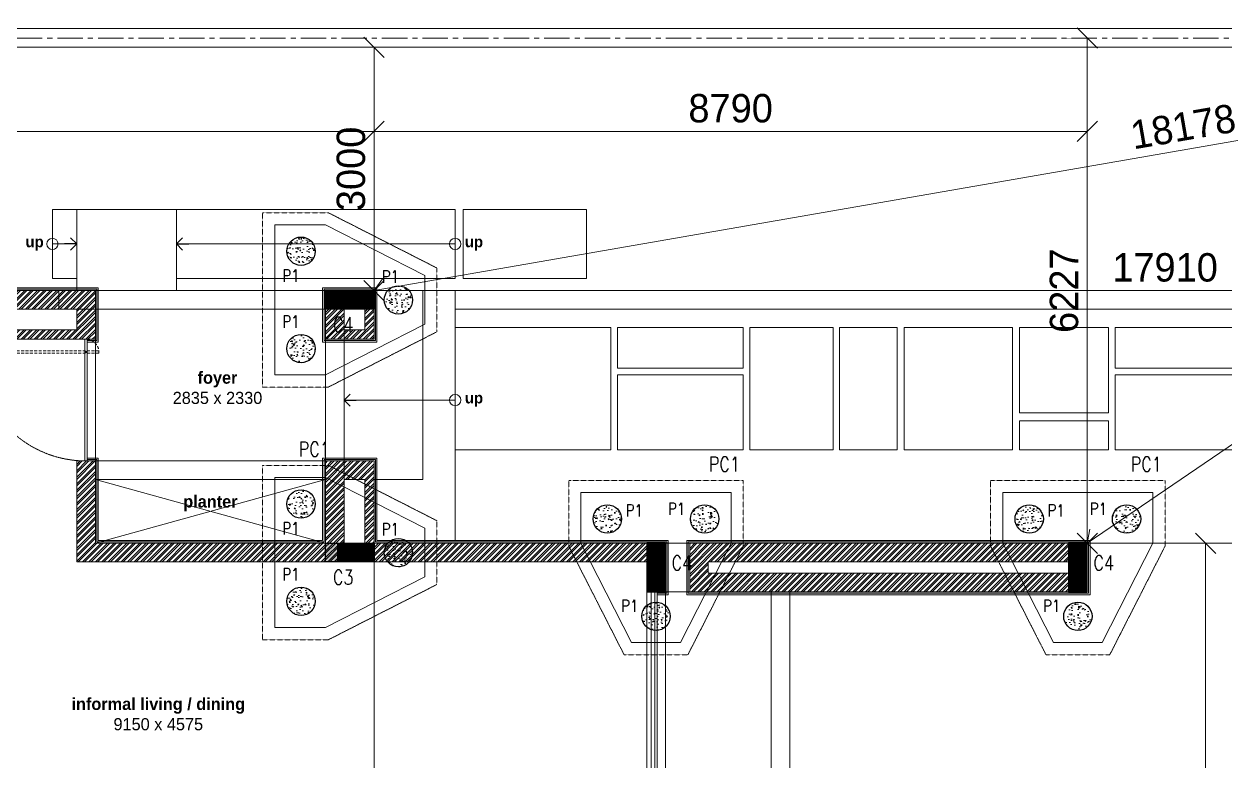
# Model space of a CAD drawing. Header units: metres. Extents: x 5205117 to 5948571, y 646915 to 1143748.
# Drawn here: x 5700624 to 5715427, y 815826 to 824911 of the extents above; entities that cross this region are included whole.
import ezdxf

# ---------------------------------------------------------------- set-up
doc = ezdxf.new("R2010")
doc.units = ezdxf.units.M
doc.header["$MEASUREMENT"] = 0
doc.header["$PDMODE"] = 35
doc.header["$PDSIZE"] = 10
for name, pattern in [('CENTER', [2, 1.25, -0.25, 0.25, -0.25]), ('DASHED', [0.75, 0.5, -0.25]), ('DOT2', [0.125, 0, -0.125]), ('HIDDEN', [0.375, 0.25, -0.125])]:
    doc.linetypes.add(name, pattern=pattern)
doc.layers.get('0').update_dxf_attribs({"color": 1, "linetype": 'DASHED', "lineweight": 30})
for name, color, linetype, lineweight in [('A-Center line', 1, 'CENTER', 9), ('PLOT', 7, 'Continuous', 5), ('road ht', 8, 'Continuous', 5), ('S-COLUMN & WALL', 5, 'Continuous', 30), ('S-COLUMN_H', 250, 'Continuous', 0), ('S-FOUND-EXCAVATION', 253, 'HIDDEN', 0), ('S-FOUND-FOOTING', 7, 'Continuous', 15), ('S-PILE', 96, 'Continuous', 30), ('S-TEXT COL.', 1, 'Continuous', 0), ('S-TEXT PILE', 7, 'Continuous', 0)]:
    doc.layers.add(name, color=color, linetype=linetype, lineweight=lineweight)
doc.layers.add('A-GF', color=8, linetype='Continuous', lineweight=0, transparency=0.5)
doc.styles.add('CENTURY GOTHIC', font='GOTHIC.TTF')
doc.styles.add('SETU 1', font='romans.shx', dxfattribs={"width": 0.8})
doc.styles.get("Standard").update_dxf_attribs({"font": 'GOTHIC.TTF'})
doc.dimstyles.get("Standard").update_dxf_attribs({"dimtxt": 2, "dimasz": 1, "dimexe": 0, "dimexo": 0, "dimgap": 0.1, "dimtad": 1, "dimdsep": 46, "dimtxsty": 'Standard', "dimblk": 'OBLIQUE', "dimcen": 0.1, "dimclrd": 256, "dimclre": 256, "dimclrt": 256, "dimadec": 0, "dimazin": 0, "dimtfac": 1, "dimtofl": 0, "dimtmove": 1, "dimatfit": 2, "dimldrblk": 'OPEN90', "dimfxl": 1, "dimtolj": 1, "dimtzin": 0, "dimlwd": -1, "dimlwe": -1, "dimarcsym": 0})

# ---------------------------------------------------------------- blocks, each defined once
blk = doc.blocks.new('P2')
at = {"layer": 'S-PILE', "lineweight": 0}
h = blk.add_hatch(dxfattribs=at)
h.set_pattern_fill('AR-CONC', color=256, scale=20)
h.set_pattern_definition([(49.99999999999999, (0, 0), (143.4520365201507, -12.55042699651902), [15, -165]), (355, (0, 0), (-27.7502667226, 150.4384267400024), [12, -132]), (100.45144446, (11.9543362, -1.0458688), (115.7017693454224, 137.8879981937259), [12.7480384, -140.2284224]), (46.18420000000001, (0, 40), (213.4482661343145, -33.10385615861531), [22.5, -247.5]), (96.63563549, (17.787349, 37.2413386), (186.9323891348457, 194.8237201549101), [19.1220684, -210.342752]), (351.1841639899999, (0, 40), (186.9323890109546, 194.823720053998), [18, -198.0000002]), (21, (20, 30), (119.3814104236923, -80.52377813306776), [15, -165]), (326.0000000000001, (20, 30), (48.66306638431634, 145.0300090093706), [12, -132]), (71.45144474, (29.9484508, 23.2896852), (168.0444753459942, 64.50623056127077), [12.748038, -140.2284224]), (37.50000000000001, (0, 0), (2.431971063458134, 66.5787707662623), [0, -130.4, 0, -134, 0, -132.5]), (7.499999999999999, (0, 0), (52.61390748842972, 78.88234237647205), [0, -76.39999999999999, 0, -127.4, 0, -50.5]), (327.5, (-44.6, 0), (106.7644872344818, -4.510974346875951), [0, -50, 0, -156, 0, -207]), (317.5, (-64.6, 0), (116.6372338684772, 20.02099646646354), [0, -65, 0, -103.6, 0, -147])])
edge = h.paths.add_edge_path()
edge.add_arc((0, 0), 175, 0, 360)
at = {"layer": 'S-PILE'}
blk.add_circle((0, 0), 175, dxfattribs=at)
blk = doc.blocks.new('_Oblique')
at = {"color": 0, "linetype": 'ByBlock', "lineweight": -2}
blk.add_line((-0.5, -0.5), (0.5, 0.5), dxfattribs=at)
blk = doc.blocks.new('*D273')
at = {"layer": 'Defpoints', "color": 0, "ltscale": 5, "transparency": 16777216}
for p in [(5722848.693550553, 824737.5943430499), (5722848.693550553, 824737.5943430495), (5713728.693550553, 818510.2669085818)]:
    blk.add_point(p, dxfattribs=at)
at = {"layer": 'road ht', "color": 1, "ltscale": 5, "transparency": 16777216}
blk.add_line((5713728.693550554, 818510.2669085814), (5722848.693550553, 824737.5943430495), dxfattribs=at)
at = {"layer": 'road ht', "linetype": 'DOT2', "ltscale": 5, "transparency": 16777216}
for p, q in [((5722848.693550553, 824737.5943430499), (5722848.693550553, 824737.5943430495)), ((5713728.693550553, 818510.2669085818), (5713728.693550554, 818510.2669085814))]:
    blk.add_line(p, q, dxfattribs=at)
at = {"layer": 'road ht', "color": 1, "ltscale": 5, "transparency": 16777216, "xscale": 250, "yscale": 250, "zscale": 250}
for p, rotation in [((5722848.693550553, 824737.5943430495), 34.32608158997503), ((5713728.693550554, 818510.2669085814), 214.326081589975)]:
    blk.add_blockref('_Oblique', p, dxfattribs=dict(at, rotation=rotation))
at = {"layer": 'road ht', "color": 1, "ltscale": 5, "transparency": 16777216, "insert": (5718128.656158647, 821858.3074157848), "char_height": 350, "attachment_point": 5, "rotation": 34.32608158997503}
blk.add_mtext('\\A1;11043', dxfattribs=at)
blk = doc.blocks.new('_Open90')
at = {"color": 0, "linetype": 'ByBlock', "lineweight": -2}
for p, q in [((0, 0), (-1, 0)), ((-0.5, 0.5), (0, 0)), ((0, 0), (-0.5, -0.5))]:
    blk.add_line(p, q, dxfattribs=at)
blk = doc.blocks.new('*D274')
at = {"layer": 'Defpoints', "color": 0, "ltscale": 5, "transparency": 16777216}
for p in [(5713417.160255821, 824737.5943430506), (5713728.693550557, 824737.5943430506), (5713566.394275173, 818510.2669085821)]:
    blk.add_point(p, dxfattribs=at)
at = {"layer": 'road ht', "linetype": 'DOT2', "ltscale": 5, "transparency": 16777216}
for p, q in [((5713417.160255821, 824737.5943430506), (5713728.693550557, 824737.5943430506)), ((5713566.394275173, 818510.2669085821), (5713728.693550557, 818510.2669085821))]:
    blk.add_line(p, q, dxfattribs=at)
at = {"layer": 'road ht', "color": 1, "ltscale": 5, "transparency": 16777216}
blk.add_line((5713728.693550557, 818510.2669085821), (5713728.693550557, 824737.5943430506), dxfattribs=at)
at = {"layer": 'road ht', "color": 1, "ltscale": 5, "transparency": 16777216, "xscale": 250, "yscale": 250, "zscale": 250}
for p, rotation in [((5713728.693550557, 824737.5943430506), 90), ((5713728.693550557, 818510.2669085821), 270)]:
    blk.add_blockref('_Oblique', p, dxfattribs=dict(at, rotation=rotation))
at = {"layer": 'road ht', "color": 1, "ltscale": 5, "transparency": 16777216, "insert": (5713444.890015546, 821623.9306258145), "char_height": 350, "attachment_point": 5, "rotation": 90}
blk.add_mtext('\\A1;6227', dxfattribs=at)
blk = doc.blocks.new('*D275')
at = {"layer": 'Defpoints', "color": 0, "ltscale": 5, "transparency": 16777216}
for p in [(5722848.693550554, 818510.2669085821), (5713728.693550553, 818409.6789906651), (5722848.693550554, 818207.0922096735)]:
    blk.add_point(p, dxfattribs=at)
at = {"layer": 'road ht', "linetype": 'DOT2', "ltscale": 5, "transparency": 16777216}
for p, q in [((5713728.693550553, 818409.6789906651), (5713728.693550553, 818510.2669085821)), ((5722848.693550554, 818207.0922096735), (5722848.693550554, 818510.2669085821))]:
    blk.add_line(p, q, dxfattribs=at)
at = {"layer": 'road ht', "color": 1, "ltscale": 5, "transparency": 16777216}
blk.add_line((5713728.693550553, 818510.2669085821), (5722848.693550554, 818510.2669085821), dxfattribs=at)
at = {"layer": 'road ht', "color": 1, "ltscale": 5, "transparency": 16777216, "xscale": 250, "yscale": 250, "zscale": 250, "rotation": 180}
blk.add_blockref('_Oblique', (5713728.693550553, 818510.2669085821), dxfattribs=at)
at = {"layer": 'road ht', "color": 1, "ltscale": 5, "transparency": 16777216, "xscale": 250, "yscale": 250, "zscale": 250}
blk.add_blockref('_Oblique', (5722848.693550554, 818510.2669085821), dxfattribs=at)
at = {"layer": 'road ht', "color": 1, "ltscale": 5, "transparency": 16777216, "insert": (5718288.693550553, 818794.0704435923), "char_height": 350, "attachment_point": 5}
blk.add_mtext('\\A1;9120', dxfattribs=at)
blk = doc.blocks.new('*D276')
at = {"layer": 'Defpoints', "color": 0, "ltscale": 5, "transparency": 16777216}
for p in [(5682003.693550555, 824053.8984785547), (5704938.693550554, 823840.082839668), (5704938.693550554, 823587.2825773237)]:
    blk.add_point(p, dxfattribs=at)
at = {"layer": 'road ht', "linetype": 'DOT2', "ltscale": 5, "transparency": 16777216}
for p, q in [((5682003.693550555, 824053.8984785547), (5682003.693550555, 823587.2825773237)), ((5704938.693550554, 823840.082839668), (5704938.693550554, 823587.2825773237))]:
    blk.add_line(p, q, dxfattribs=at)
at = {"layer": 'road ht', "color": 1, "ltscale": 5, "transparency": 16777216}
blk.add_line((5682003.693550555, 823587.2825773237), (5704938.693550554, 823587.2825773237), dxfattribs=at)
at = {"layer": 'road ht', "color": 1, "ltscale": 5, "transparency": 16777216, "xscale": 250, "yscale": 250, "zscale": 250, "rotation": 180}
blk.add_blockref('_Oblique', (5682003.693550555, 823587.2825773237), dxfattribs=at)
at = {"layer": 'road ht', "color": 1, "ltscale": 5, "transparency": 16777216, "xscale": 250, "yscale": 250, "zscale": 250}
blk.add_blockref('_Oblique', (5704938.693550554, 823587.2825773237), dxfattribs=at)
at = {"layer": 'road ht', "color": 1, "ltscale": 5, "transparency": 16777216, "insert": (5693471.193550555, 823871.0861123339), "char_height": 350, "attachment_point": 5}
blk.add_mtext('\\A1;22935', dxfattribs=at)
blk = doc.blocks.new('*D277')
at = {"layer": 'Defpoints', "color": 0, "ltscale": 5, "transparency": 16777216}
for p in [(5722848.693550554, 824737.5943430502), (5722848.693550554, 824737.5943430498), (5704938.693550552, 821625.2669085816)]:
    blk.add_point(p, dxfattribs=at)
at = {"layer": 'road ht', "color": 1, "ltscale": 5, "transparency": 16777216}
blk.add_line((5704938.693550552, 821625.2669085813), (5722848.693550554, 824737.5943430498), dxfattribs=at)
at = {"layer": 'road ht', "linetype": 'DOT2', "ltscale": 5, "transparency": 16777216}
for p, q in [((5722848.693550554, 824737.5943430502), (5722848.693550554, 824737.5943430498)), ((5704938.693550552, 821625.2669085816), (5704938.693550552, 821625.2669085813))]:
    blk.add_line(p, q, dxfattribs=at)
at = {"layer": 'road ht', "color": 1, "ltscale": 5, "transparency": 16777216, "xscale": 250, "yscale": 250, "zscale": 250}
for p, rotation in [((5722848.693550554, 824737.5943430498), 9.858183018698266), ((5704938.693550552, 821625.2669085813), 189.8581830186983)]:
    blk.add_blockref('_Oblique', p, dxfattribs=dict(at, rotation=rotation))
at = {"layer": 'road ht', "color": 1, "ltscale": 5, "transparency": 16777216, "insert": (5714910.354894342, 823646.1587513502), "char_height": 350, "attachment_point": 5, "rotation": 9.858183018698266}
blk.add_mtext('\\A1;18178', dxfattribs=at)
blk = doc.blocks.new('*D278')
at = {"layer": 'Defpoints', "color": 0, "ltscale": 5, "transparency": 16777216}
for p in [(5722848.693550553, 821625.2669085817), (5704938.693550552, 821523.5394954191), (5722848.693550553, 821169.1925078845)]:
    blk.add_point(p, dxfattribs=at)
at = {"layer": 'road ht', "linetype": 'DOT2', "ltscale": 5, "transparency": 16777216}
for p, q in [((5704938.693550552, 821523.5394954191), (5704938.693550552, 821625.2669085817)), ((5722848.693550553, 821169.1925078845), (5722848.693550553, 821625.2669085817))]:
    blk.add_line(p, q, dxfattribs=at)
at = {"layer": 'road ht', "color": 1, "ltscale": 5, "transparency": 16777216}
blk.add_line((5704938.693550552, 821625.2669085817), (5722848.693550553, 821625.2669085817), dxfattribs=at)
at = {"layer": 'road ht', "color": 1, "ltscale": 5, "transparency": 16777216, "xscale": 250, "yscale": 250, "zscale": 250, "rotation": 180}
blk.add_blockref('_Oblique', (5704938.693550552, 821625.2669085817), dxfattribs=at)
at = {"layer": 'road ht', "color": 1, "ltscale": 5, "transparency": 16777216, "xscale": 250, "yscale": 250, "zscale": 250}
blk.add_blockref('_Oblique', (5722848.693550553, 821625.2669085817), dxfattribs=at)
at = {"layer": 'road ht', "color": 1, "ltscale": 5, "transparency": 16777216, "insert": (5714688.556124439, 821909.0704435919), "char_height": 350, "attachment_point": 5}
blk.add_mtext('\\A1;17910', dxfattribs=at)
blk = doc.blocks.new('*D279')
at = {"layer": 'Defpoints', "color": 0, "ltscale": 5, "transparency": 16777216}
for p in [(5704759.546683365, 824625.2669085826), (5704938.693550556, 824625.2669085826), (5704759.546683365, 821625.2669085821)]:
    blk.add_point(p, dxfattribs=at)
at = {"layer": 'road ht', "linetype": 'DOT2', "ltscale": 5, "transparency": 16777216}
for p, q in [((5704759.546683365, 824625.2669085826), (5704938.693550556, 824625.2669085826)), ((5704759.546683365, 821625.2669085821), (5704938.693550556, 821625.2669085821))]:
    blk.add_line(p, q, dxfattribs=at)
at = {"layer": 'road ht', "color": 1, "ltscale": 5, "transparency": 16777216}
blk.add_line((5704938.693550556, 821625.2669085821), (5704938.693550556, 824625.2669085826), dxfattribs=at)
at = {"layer": 'road ht', "color": 1, "ltscale": 5, "transparency": 16777216, "xscale": 250, "yscale": 250, "zscale": 250}
for p, rotation in [((5704938.693550556, 824625.2669085826), 90), ((5704938.693550556, 821625.2669085821), 270)]:
    blk.add_blockref('_Oblique', p, dxfattribs=dict(at, rotation=rotation))
at = {"layer": 'road ht', "color": 1, "ltscale": 5, "transparency": 16777216, "insert": (5704654.890015545, 823125.2669085806), "char_height": 350, "attachment_point": 5, "rotation": 90}
blk.add_mtext('\\A1;3000', dxfattribs=at)
blk = doc.blocks.new('*D280')
at = {"layer": 'Defpoints', "color": 0, "ltscale": 5, "transparency": 16777216}
for p in [(5704938.693550554, 824033.0116692268), (5713728.693550555, 824033.0116692268), (5713728.693550555, 823587.2825773237)]:
    blk.add_point(p, dxfattribs=at)
at = {"layer": 'road ht', "linetype": 'DOT2', "ltscale": 5, "transparency": 16777216}
for p, q in [((5704938.693550554, 824033.0116692268), (5704938.693550554, 823587.2825773237)), ((5713728.693550555, 824033.0116692268), (5713728.693550555, 823587.2825773237))]:
    blk.add_line(p, q, dxfattribs=at)
at = {"layer": 'road ht', "color": 1, "ltscale": 5, "transparency": 16777216}
blk.add_line((5704938.693550554, 823587.2825773237), (5713728.693550555, 823587.2825773237), dxfattribs=at)
at = {"layer": 'road ht', "color": 1, "ltscale": 5, "transparency": 16777216, "xscale": 250, "yscale": 250, "zscale": 250, "rotation": 180}
blk.add_blockref('_Oblique', (5704938.693550554, 823587.2825773237), dxfattribs=at)
at = {"layer": 'road ht', "color": 1, "ltscale": 5, "transparency": 16777216, "xscale": 250, "yscale": 250, "zscale": 250}
blk.add_blockref('_Oblique', (5713728.693550555, 823587.2825773237), dxfattribs=at)
at = {"layer": 'road ht', "color": 1, "ltscale": 5, "transparency": 16777216, "insert": (5709333.693550555, 823871.0861123339), "char_height": 350, "attachment_point": 5}
blk.add_mtext('\\A1;8790', dxfattribs=at)
blk = doc.blocks.new('main door')
at = {"layer": 'A-GF', "linetype": 'DASHED', "ltscale": 100}
blk.add_lwpolyline([(20, -1857.999999999767), (20, 218), (-20, 218), (-20, -1857.999999999767)], close=True, dxfattribs=at)
at = {"layer": 'A-GF', "ltscale": 100}
blk.add_lwpolyline([(-1857.999999999767, -20), (218, -20), (218, 20), (-1857.999999999767, 20)], close=True, dxfattribs=at)
blk.add_circle((0, 0), 9, dxfattribs=at)
at = {"layer": 'A-GF', "linetype": 'DASHED', "ltscale": 100}
blk.add_arc((0, 0), 218.5154456783318, 3.936166112277916, 86.06383388961461, dxfattribs=at)
at = {"layer": 'A-GF', "linetype": 'DASHED'}
blk.add_arc((0, 2.91038304567337e-11), 1858.107639508308, 180.6167230009314, 269.3832769974191, dxfattribs=at)
blk = doc.blocks.new('*D315')
at = {"layer": 'Defpoints', "color": 0, "ltscale": 5, "transparency": 16777216}
for p in [(5715020.101208573, 818510.2669085825), (5715188.080184685, 818510.2669085825), (5715020.101208573, 809220.2669085737)]:
    blk.add_point(p, dxfattribs=at)
at = {"layer": 'road ht', "linetype": 'DOT2', "ltscale": 5, "transparency": 16777216}
for p, q in [((5715020.101208573, 818510.2669085825), (5715188.080184685, 818510.2669085825)), ((5715020.101208573, 809220.2669085737), (5715188.080184685, 809220.2669085737))]:
    blk.add_line(p, q, dxfattribs=at)
at = {"layer": 'road ht', "color": 1, "ltscale": 5, "transparency": 16777216}
blk.add_line((5715188.080184685, 809220.2669085737), (5715188.080184685, 818510.2669085825), dxfattribs=at)
at = {"layer": 'road ht', "color": 1, "ltscale": 5, "transparency": 16777216, "xscale": 250, "yscale": 250, "zscale": 250}
for p, rotation in [((5715188.080184685, 818510.2669085825), 90), ((5715188.080184685, 809220.2669085737), 270)]:
    blk.add_blockref('_Oblique', p, dxfattribs=dict(at, rotation=rotation))
at = {"layer": 'road ht', "color": 1, "ltscale": 5, "transparency": 16777216, "insert": (5714904.276649674, 813865.2669085762), "char_height": 350, "attachment_point": 5, "rotation": 90}
blk.add_mtext('\\A1;9290', dxfattribs=at)

msp = doc.modelspace()

# ---------------------------------------------------------------- hatches: boundary and pattern name
at = {"layer": 'A-GF', "ltscale": 5}
h = msp.add_hatch(dxfattribs=at)
h.set_pattern_fill('ANSI32', color=256, scale=150)
h.set_pattern_definition([(45, (2381980.782395632, 499763.4605104462), (-39.77475644174329, 39.7747564417433), []), (45, (2382007.298899882, 499763.4605104462), (-39.77475644174329, 39.7747564417433), [])])
h.paths.add_polyline_path([(5713728.693550553, 818510.2669085816), (5708828.693550552, 818510.2669085817), (5708828.693550552, 817910.2669085817), (5713728.693550553, 817910.2669085816)])
h.paths.add_polyline_path([(5709058.693550552, 818280.2669085817), (5709058.693550552, 818140.2669085817), (5713498.693550553, 818140.2669085816), (5713498.693550553, 818280.2669085816)], flags=16)
h.paths.add_polyline_path([(5710768.693550553, 813220.2669085817), (5710283.693550553, 813220.2669085817), (5710283.693550553, 813475.2669085817), (5710768.693550553, 813475.2669085817)], flags=16)
h.paths.add_polyline_path([(5708298.693550552, 818280.2669085817), (5701273.693550552, 818280.2669085817), (5701273.693550553, 819525.2669085816), (5701503.693550553, 819525.2669085816), (5701503.693550552, 818510.2669085817), (5704338.693550552, 818510.2669085816), (5704338.693550553, 819525.2669085816), (5704938.693550553, 819525.2669085816), (5704938.693550552, 818510.2669085817), (5708528.693550552, 818510.2669085817), (5708528.693550552, 817910.2669085817), (5708298.693550552, 817910.2669085817)])
h.paths.add_polyline_path([(5698318.693550552, 818510.2669085817), (5698318.693550552, 816435.2669085817), (5699148.693550552, 816435.2669085817), (5699148.693550552, 818510.2669085817)])
h.paths.add_polyline_path([(5698918.693550552, 816550.2669085817), (5698918.693550552, 818280.2669085817), (5698433.693550552, 818280.2669085817), (5698433.693550552, 816550.2669085817)], flags=16)
h.paths.add_polyline_path([(5710768.693550553, 809705.2669085815), (5710283.693550553, 809705.2669085815), (5710283.693550553, 809450.2669085815), (5710768.693550553, 809450.2669085815)], flags=16)
h.paths.add_polyline_path([(5710053.693550553, 813105.2669085817), (5710883.693550553, 813105.2669085817), (5710883.693550553, 813705.2669085817), (5707848.693550553, 813705.2669085817), (5707848.693550553, 813475.2669085817), (5710053.693550553, 813475.2669085817)])
h.paths.add_polyline_path([(5701273.693550552, 821395.2669085816), (5698548.693550552, 821395.2669085816), (5698548.693550552, 821140.2669085816), (5701273.693550552, 821140.2669085816)], flags=16)
h.paths.add_polyline_path([(5704823.693550552, 818510.2669085817), (5704823.693550553, 819295.2669085816), (5704568.693550553, 819295.2669085816), (5704568.693550552, 818510.2669085817)], flags=16)
h.paths.add_polyline_path([(5704938.693550552, 821625.2669085816), (5704938.693550552, 821025.2669085816), (5704338.693550552, 821025.2669085816), (5704338.693550552, 821625.2669085816)])
h.paths.add_polyline_path([(5690388.693550552, 821140.2669085816), (5690388.693550552, 821395.2669085816), (5689903.693550552, 821395.2669085816), (5689903.693550552, 821140.2669085816)], flags=16)
h.paths.add_polyline_path([(5690618.693550552, 818510.2669085817), (5690618.693550552, 816435.2669085817), (5689788.693550552, 816435.2669085817), (5689788.693550552, 818510.2669085817)])
h.paths.add_polyline_path([(5690018.693550552, 816550.2669085817), (5690018.693550552, 818280.2669085817), (5690503.693550552, 818280.2669085817), (5690503.693550552, 816550.2669085817)], flags=16)
h.paths.add_polyline_path([(5682233.693550552, 817035.2669085817), (5681403.693550552, 817035.2669085817), (5681403.693550552, 816435.2669085817), (5688563.693550552, 816435.2669085817), (5688563.693550552, 816665.2669085817), (5682233.693550552, 816665.2669085817)])
h.paths.add_polyline_path([(5688563.693550552, 813705.2669085817), (5682928.693550552, 813705.2669085817), (5682928.693550552, 813105.2669085817), (5683758.693550552, 813105.2669085817), (5683758.693550552, 813475.2669085817), (5688563.693550552, 813475.2669085817)])
h.paths.add_polyline_path([(5683043.693550552, 813220.2669085817), (5683043.693550552, 813475.2669085817), (5683528.693550552, 813475.2669085817), (5683528.693550552, 813220.2669085817)], flags=16)
h.paths.add_polyline_path([(5683528.693550552, 809450.2669085817), (5683528.693550552, 809705.2669085817), (5683043.693550552, 809705.2669085817), (5683043.693550552, 809450.2669085817)], flags=16)
h.paths.add_polyline_path([(5710883.693550553, 809220.2669085732), (5704708.693550552, 809220.2669085803), (5704708.693550553, 809935.2669085818), (5704938.693550553, 809935.2669085818), (5704938.693550552, 809450.2669085815), (5706583.693550553, 809450.2669085811), (5706583.693550553, 809935.2669085815), (5706698.693550553, 809935.2669085815), (5706698.693550553, 809450.2669085811), (5710053.693550553, 809450.2669085815), (5710053.693550553, 809820.2669085815), (5710883.693550553, 809820.2669085815)])
h.paths.add_polyline_path([(5703658.693550552, 809935.2669085815), (5703658.693550552, 809220.2669085815), (5702503.693550552, 809220.2669085815), (5702503.693550552, 809935.2669085815), (5702618.693550551, 809935.2669085815), (5702618.693550552, 809450.2669085801), (5703543.693550551, 809450.2669085814), (5703543.693550552, 809935.2669085815)], flags=17)
h.paths.add_polyline_path([(5701503.693550552, 821625.2669085816), (5698318.693550552, 821625.2669085814), (5698318.693550552, 821255.2669085816), (5690618.693550552, 821255.2669085816), (5690618.693550552, 821625.2669085816), (5681403.693550552, 821625.2669085816), (5681403.693550552, 821025.2669085816), (5682233.693550552, 821025.2669085816), (5682233.693550552, 821395.2669085816), (5689788.693550552, 821395.2669085816), (5689788.693550552, 821025.2669085816), (5701503.693550552, 821025.2669085816)])
h.paths.add_polyline_path([(5682003.693550552, 821395.2669085816), (5682003.693550552, 821140.2669085816), (5681518.693550552, 821140.2669085816), (5681518.693550552, 821395.2669085816)], flags=16)
h.paths.add_polyline_path([(5682003.693550552, 816665.2669085817), (5682003.693550552, 816920.2669085817), (5681518.693550552, 816920.2669085817), (5681518.693550552, 816665.2669085817)], flags=16)
h.paths.add_polyline_path([(5704568.693550552, 821395.2669085816), (5704568.693550552, 821140.2669085816), (5704823.693550552, 821140.2669085816), (5704823.693550552, 821395.2669085816)], flags=16)
h.paths.add_polyline_path([(5706583.693550553, 812200.2669085774), (5706583.693550553, 813475.2669085826), (5706098.693550553, 813475.2669085826), (5706098.693550553, 813705.2669085817), (5706698.693550553, 813705.2669085817), (5706698.693550553, 810835.2669085815), (5706583.693550553, 810835.2669085815), (5706583.693550553, 812085.2669085774), (5702618.693550553, 812085.2669085775), (5702618.693550553, 812200.2669085771)])
h.paths.add_polyline_path([(5698433.693550552, 813475.2669085821), (5700098.693550552, 813475.2669085817), (5700098.693550553, 811775.2669085818), (5698318.693550554, 811775.2669085818), (5698318.693550552, 809220.2669085815), (5699148.693550551, 809220.2669085815), (5699148.693550552, 809935.2669085815), (5698433.693550552, 809935.2669085815), (5698433.693550553, 811660.2669085818), (5700098.693550553, 811660.2669085818), (5700098.693550552, 810785.2669085815), (5700213.693550552, 810785.2669085815), (5700213.693550552, 813475.2669085817), (5702503.693550552, 813475.2669085817), (5702503.693550552, 810835.2669085815), (5702618.693550552, 810835.2669085815), (5702618.693550552, 813475.2669085816), (5704823.693550553, 813475.2669085815), (5704823.693550551, 813050.2669085755), (5704938.693550551, 813050.2669085755), (5704938.693550553, 813475.2669085815), (5704938.693550553, 813475.2669085822), (5704938.693550553, 813705.2669085822), (5698318.693550552, 813705.2669085817), (5698318.693550554, 812675.2669085817), (5698433.693550553, 812675.2669085817)])
h.paths.add_polyline_path([(5698548.693550552, 809450.2669085815), (5699033.693550552, 809450.2669085815), (5699033.693550552, 809820.2669085815), (5698548.693550552, 809820.2669085814)], flags=16)
h.paths.add_polyline_path([(5699748.693550552, 809820.2669085815), (5700213.693550552, 809820.2669085815), (5700213.693550552, 809935.2669085815), (5699748.693550552, 809935.2669085815)], flags=17)
h.paths.add_polyline_path([(5688873.693550552, 812250.2669085814), (5688333.693550555, 812250.2669085814), (5688333.693550552, 809450.2669085817), (5683758.693550552, 809450.2669085817), (5683758.693550552, 809820.2669085817), (5682928.693550552, 809820.2669085817), (5682928.693550552, 809220.2669085817), (5689048.693550552, 809220.2669085817), (5689048.693550552, 809450.2669085817), (5688448.693550552, 809450.2669085817), (5688448.693550555, 812135.2669085816), (5688873.693550552, 812135.2669085816)])
h.paths.add_polyline_path([(5689723.693550552, 812250.2669085816), (5689723.693550552, 812135.2669085816), (5690503.693550552, 812135.2669085816), (5690503.693550552, 809450.2669085817), (5689648.693550552, 809450.2669085817), (5689648.693550552, 809220.2669098482), (5690618.693550552, 809220.2669085817), (5690618.693550552, 813705.2669085817), (5689788.693550552, 813705.2669085817), (5689788.693550552, 813475.2669085817), (5690388.693550552, 813475.2669085817), (5690388.693550552, 812250.2669085816)])
h = msp.add_hatch(dxfattribs=at)
h.set_pattern_fill('ANSI31', color=256, scale=75, angle=-5.088887490341627e-14)
h.set_pattern_definition([(44.99999999999992, (2001550.08416189, 444907.4846532974), (-6.629126073623877, 6.629126073623889), [])])
h.paths.add_polyline_path([(5704938.693550552, 821395.2669085821), (5704338.693550551, 821395.2669085853), (5704338.693550551, 821625.2669085853), (5704938.693550552, 821625.2669085821)])
h = msp.add_hatch(dxfattribs=at)
h.set_pattern_fill('ANSI31', color=256, scale=75, angle=-5.088887490341627e-14)
h.set_pattern_definition([(44.99999999999992, (2001330.08416189, 444907.4846533007), (-6.629126073623877, 6.629126073623889), [])])
h.paths.add_polyline_path([(5704488.693550552, 818280.2669085816), (5704488.693550552, 818510.2669085816), (5704938.693550552, 818510.2669085817), (5704938.693550552, 818280.2669085817)])
h = msp.add_hatch(dxfattribs=at)
h.set_pattern_fill('ANSI31', color=256, scale=75, angle=-5.088887490341627e-14)
h.set_pattern_definition([(44.99999999999992, (2001180.084161891, 444907.4846533007), (-6.629126073623877, 6.629126073623889), [])])
h.paths.add_polyline_path([(5708528.693550553, 818510.2669085821), (5708528.693550553, 817910.2669085821), (5708298.693550553, 817910.2669085821), (5708298.693550553, 818510.2669085821)])
h = msp.add_hatch(dxfattribs=at)
h.set_pattern_fill('ANSI31', color=256, scale=75, angle=-5.088887490341627e-14)
h.set_pattern_definition([(44.99999999999992, (2000280.084161891, 444907.4846533011), (-6.629126073623877, 6.629126073623889), [])])
h.paths.add_polyline_path([(5713498.693550553, 818510.2669085816), (5713498.693550553, 817910.2669085816), (5713728.693550553, 817910.2669085816), (5713728.693550553, 818510.2669085816)])
at = {"layer": 'S-COLUMN_H'}
h = msp.add_hatch(color=256, dxfattribs=at)
h.dxf.hatch_style = 1
h.paths.add_polyline_path([(5704338.693550552, 821395.2669085829), (5704338.693550552, 821625.2669085829), (5704938.693550552, 821625.2669085829), (5704938.693550552, 821395.2669085829)])
h = msp.add_hatch(color=256, dxfattribs=at)
h.dxf.hatch_style = 1
h.paths.add_polyline_path([(5704338.693565811, 818280.2669085829), (5704338.693565811, 818510.2669085829), (5704938.693565811, 818510.2669085829), (5704938.693565811, 818280.2669085829)])
h = msp.add_hatch(color=256, dxfattribs=at)
h.dxf.hatch_style = 1
h.paths.add_polyline_path([(5708298.693550553, 817910.2669085824), (5708528.693550553, 817910.2669085824), (5708528.693550553, 818510.2669085824), (5708298.693550553, 818510.2669085824)])
h = msp.add_hatch(color=256, dxfattribs=at)
h.dxf.hatch_style = 1
h.paths.add_polyline_path([(5713498.693550553, 817910.2669085818), (5713728.693550553, 817910.2669085818), (5713728.693550553, 818510.2669085818), (5713498.693550553, 818510.2669085818)])

# ---------------------------------------------------------------- linework, layer by layer
at = {"layer": 'A-Center line', "ltscale": 250}
msp.add_line((5722848.693550553, 824737.5943430502), (5670188.086498704, 824737.5943430502), dxfattribs=at)
at = {"layer": 'A-GF', "ltscale": 5}
for p, q in [((5701503.693550552, 821625.2669085816), (5704338.693550553, 821625.2669085816)), ((5704338.693550553, 821625.2669085816), (5702503.693550552, 821625.2669085816)), ((5704938.693550552, 821625.2669085816), (5705938.693550552, 821625.2669085817)), ((5705938.693550552, 821625.2669085817), (5705938.693550554, 818545.2669085817)), ((5704568.693550553, 821025.2669085816), (5704568.693550553, 819525.2669085816)), ((5704338.693550553, 819295.2669085816), (5701503.693550553, 819295.2669085816)), ((5704338.693550553, 819295.2669085816), (5701503.693550553, 819295.2669085816)), ((5701503.693550553, 819295.2669085816), (5704338.693550553, 818510.2669085818)), ((5701503.693550552, 818510.2669085818), (5704338.693550553, 819295.2669085816)), ((5708828.693550553, 818510.2669085818), (5708528.693550553, 818510.2669085818)), ((5708828.693550553, 818510.2669085818), (5708528.693550553, 818510.2669085818)), ((5708298.693550553, 817910.2669085818), (5708298.693550553, 813705.2669085818)), ((5708353.693550553, 813705.2669085818), (5708353.693550553, 817910.2669085818)), ((5708398.693550553, 817910.2669085818), (5708398.693550553, 813705.2669085818)), ((5708428.693550553, 817910.2669085818), (5708428.693550553, 813705.2669085818)), ((5708528.693550553, 817910.2669085818), (5708528.693550553, 813705.2669085818)), ((5710063.693550553, 813705.2669085845), (5710063.693550553, 817910.2669085845))]:
    msp.add_line(p, q, dxfattribs=at)
at = {"layer": 'A-GF', "ltscale": 5, "flags": 128}
for points in [[(5701273.693550551, 822625.2669085816), (5700973.693550551, 822625.2669085816), (5700973.693550551, 821775.2669085816), (5701273.693550552, 821775.2669085816)], [(5701273.693550552, 821625.2669085816), (5701273.693550551, 822625.2669085816), (5702503.693550551, 822625.2669085816), (5702503.693550552, 821625.2669085842)], [(5704938.693550552, 821625.2669085816), (5705538.693550552, 821625.2669085816), (5705538.693550552, 819295.2669085816), (5704938.693550552, 819295.2669085816)]]:
    msp.add_lwpolyline(points, dxfattribs=at)
at = {"layer": 'A-GF', "ltscale": 5}
for points in [[(5702503.693550551, 822625.2669085816), (5705938.693550553, 822625.2669085816), (5705938.693550553, 821775.2669085816), (5702503.693550552, 821775.2669085816)], [(5698283.693550552, 821272.2669085816), (5698301.693550552, 821272.2669085821), (5698301.693550552, 821642.2669085814), (5701520.693550552, 821642.2669085816), (5701520.693550552, 821008.2669085816), (5701403.144921297, 821008.2669085816), (5701403.144921297, 820990.2669085816), (5701538.693550552, 820990.2669085816), (5701538.693550552, 821660.2669085816), (5698283.693550552, 821660.2669085814), (5698283.693550552, 821272.2669085821)]]:
    msp.add_lwpolyline(points, dxfattribs=at)
for points in [[(5706038.693550553, 821775.2669085816), (5707558.693550591, 821775.2669085816), (5707558.693550591, 822625.2669085816), (5706038.693550553, 822625.2669085816)], [(5701503.693550552, 821625.2669085816), (5698318.693550552, 821625.2669085814), (5698318.693550552, 821255.2669085816), (5690618.693550552, 821255.2669085816), (5690618.693550552, 821625.2669085816), (5681403.693550552, 821625.2669085816), (5681403.693550552, 821025.2669085816), (5682233.693550552, 821025.2669085816), (5682233.693550552, 821395.2669085816), (5689788.693550552, 821395.2669085816), (5689788.693550552, 821025.2669085816), (5701503.693550552, 821025.2669085816)], [(5704973.693550552, 821660.2669085816), (5704973.693550552, 820990.2669085816), (5704303.693550552, 820990.2669085816), (5704303.693550552, 821660.2669085816)], [(5704955.693550552, 821642.2669085816), (5704955.693550552, 821008.2669085816), (5704321.693550552, 821008.2669085816), (5704321.693550552, 821642.2669085816)], [(5704938.693550552, 821625.2669085816), (5704938.693550552, 821025.2669085816), (5704338.693550552, 821025.2669085816), (5704338.693550552, 821625.2669085816)], [(5704568.693550552, 818510.2669085818), (5704938.693550552, 818510.2669085818), (5704938.693550552, 819295.2669085816), (5705538.693550552, 819295.2669085817), (5705538.693550552, 821625.2669085817), (5704938.693550552, 821625.2669085817), (5704938.693550552, 821395.2669085821), (5704568.693550552, 821395.2669085822)], [(5701273.693550552, 821395.2669085816), (5698548.693550552, 821395.2669085816), (5698548.693550552, 821140.2669085816), (5701273.693550552, 821140.2669085816)], [(5704338.693550553, 819525.2669085817), (5701503.693550553, 819525.2669085818), (5701503.693550553, 821395.2669085821), (5704338.693550552, 821395.2669085821)], [(5704568.693550552, 821395.2669085816), (5704568.693550552, 821140.2669085816), (5704823.693550552, 821140.2669085816), (5704823.693550552, 821395.2669085816)], [(5708298.693550552, 818280.2669085817), (5701273.693550552, 818280.2669085817), (5701273.693550553, 819525.2669085816), (5701503.693550553, 819525.2669085816), (5701503.693550552, 818510.2669085817), (5704338.693550552, 818510.2669085816), (5704338.693550553, 819525.2669085816), (5704938.693550553, 819525.2669085816), (5704938.693550552, 818510.2669085817), (5708528.693550552, 818510.2669085817), (5708528.693550552, 817910.2669085817), (5708298.693550552, 817910.2669085817), (5708298.693550552, 818280.2669085817)], [(5708428.693550553, 817893.2669085817), (5708545.693550552, 817893.2669085817), (5708545.693550552, 818527.2669085817), (5704955.693550552, 818527.2669085817), (5704955.693550553, 819542.2669085816), (5704321.693550553, 819542.2669085816), (5704321.693550552, 818527.2669085816), (5701520.693550552, 818527.2669085817), (5701520.693550553, 819542.2669085816), (5701403.144921297, 819542.2669085816), (5701403.144921297, 819560.2669085816), (5701538.693550553, 819560.2669085816), (5701538.693550552, 818545.2669085817), (5704303.693550552, 818545.2669085816), (5704303.693550553, 819560.2669085816), (5704973.693550553, 819560.2669085816), (5704973.693550552, 818545.2669085817), (5708563.693550552, 818545.2669085817), (5708563.693550552, 817875.2669085817), (5708428.693550553, 817875.2669085817)], [(5704823.693550552, 818510.2669085817), (5704823.693550553, 819295.2669085816), (5704568.693550553, 819295.2669085816), (5704568.693550552, 818510.2669085817)], [(5713763.693550553, 818545.2669085816), (5708793.693550552, 818545.2669085817), (5708793.693550552, 817875.2669085817), (5713763.693550553, 817875.2669085816)], [(5713745.693550553, 818527.2669085816), (5708811.693550552, 818527.2669085817), (5708811.693550552, 817893.2669085817), (5713745.693550553, 817893.2669085816)], [(5713728.693550553, 818510.2669085816), (5708828.693550552, 818510.2669085817), (5708828.693550552, 817910.2669085817), (5713728.693550553, 817910.2669085816)], [(5704938.693550553, 813705.2669085822), (5708298.693550553, 813705.2669085821), (5708298.693550553, 818280.2669085821), (5704938.693550553, 818280.2669085822)], [(5709058.693550552, 818280.2669085817), (5709058.693550552, 818140.2669085817), (5713498.693550553, 818140.2669085816), (5713498.693550553, 818280.2669085816)], [(5708528.693550553, 813705.266908582), (5709833.693550553, 813705.266908582), (5709833.693550553, 817910.266908582), (5708528.693550553, 817910.266908582)]]:
    msp.add_lwpolyline(points, close=True, dxfattribs=at)
at = {"layer": 'A-GF', "ltscale": 5, "flags": 128}
for points in [[(5701053.693550552, 821625.2669085854), (5701053.693550552, 821395.2669085854), (5701503.693550552, 821395.2669085822), (5701503.693550552, 821625.2669085822)], [(5704338.693550551, 821625.2669085853), (5704338.693550551, 821395.2669085853), (5704938.693550552, 821395.2669085821), (5704938.693550552, 821625.2669085821)], [(5704488.693550552, 818510.2669085816), (5704488.693550552, 818280.2669085816), (5704938.693550552, 818280.2669085817), (5704938.693550552, 818510.2669085817)], [(5708528.693550553, 818510.2669085821), (5708528.693550553, 817910.2669085821), (5708298.693550553, 817910.2669085821), (5708298.693550553, 818510.2669085821)], [(5713498.693550553, 818510.2669085816), (5713498.693550553, 817910.2669085816), (5713728.693550553, 817910.2669085816), (5713728.693550553, 818510.2669085816)]]:
    msp.add_lwpolyline(points, close=True, dxfattribs=at)
at = {"layer": 'A-GF', "ltscale": 100}
for centre in [(5700973.693550551, 822200.2669085816), (5705938.693550553, 822200.2669085816), (5705938.693550553, 820275.2669085814)]:
    msp.add_circle(centre, 70.02399151603458, dxfattribs=at)
at = {"layer": 'PLOT', "ltscale": 0.5}
for p, q in [((5670418.086503474, 824855.2669085826), (5722848.693550553, 824855.2669085826)), ((5670418.086503474, 824625.2669085822), (5722618.693550553, 824625.2669085822))]:
    msp.add_line(p, q, dxfattribs=at)
at = {"layer": 'road ht', "transparency": 33554559}
for p, q in [((5705938.693550552, 821625.2669085817), (5722618.693550553, 821625.2669085817)), ((5705938.693550552, 821395.2669085817), (5722618.693550553, 821395.2669085817))]:
    msp.add_line(p, q, dxfattribs=at)
for points in [[(5707855.637260403, 821171.0593439903), (5707855.637314763, 819660.9724507894), (5705938.693574872, 819660.9724507894), (5705938.693526234, 821171.0593439903)], [(5709486.649972882, 820668.9760108556), (5709486.649972882, 821171.0593439903), (5707939.317815747, 821171.0593439903), (5707939.317815747, 820668.9760108556)], [(5710598.999125447, 821171.0593439903), (5710598.999066319, 819660.9724507894), (5709570.330470052, 819660.9724507894), (5709570.330528226, 821171.0593439903)], [(5711387.778227773, 819660.9724507894), (5711387.77844521, 821171.0593439903), (5710676.493722882, 821171.0593439903), (5710676.493505444, 819660.9724507894)], [(5712809.119402852, 819661.185838994), (5712809.11962029, 821171.4861205186), (5711471.44432446, 821171.0593439903), (5711471.444107022, 819660.7590625848)], [(5713990.13229176, 820120.2379969921), (5713990.13229176, 821171.0084264841), (5712892.800134625, 821171.0084264841), (5712892.800134625, 820120.2379969921)], [(5716085.008181538, 820668.9760108556), (5716085.008181538, 821171.0593439903), (5714073.812847104, 821171.0593439903), (5714073.812847104, 820668.9760108556)], [(5709486.649972882, 819660.9724507894), (5709486.649972882, 820587.8058716621), (5707939.317815747, 820587.8058716621), (5707939.317815747, 819660.9724507894)], [(5716085.008181538, 819660.9724507894), (5716085.008181538, 820587.8058716621), (5714073.812847104, 820587.8058716621), (5714073.812847104, 819660.9724507894)], [(5713990.150560346, 819660.9724507894), (5713990.13229176, 820020.5267527666), (5712892.800134625, 820020.5267527666), (5712892.818404164, 819660.9724507894)]]:
    msp.add_lwpolyline(points, close=True, dxfattribs=at)
at = {"layer": 'S-COLUMN & WALL', "color": 5}
for points in [[(5704338.693550552, 821395.2669085829), (5704338.693550552, 821625.2669085829), (5704938.693550552, 821625.2669085829), (5704938.693550552, 821395.2669085829)], [(5704338.693565811, 818280.2669085829), (5704338.693565811, 818510.2669085829), (5704938.693565811, 818510.2669085829), (5704938.693565811, 818280.2669085829)], [(5708298.693550553, 817910.2669085824), (5708528.693550553, 817910.2669085824), (5708528.693550553, 818510.2669085824), (5708298.693550553, 818510.2669085824)], [(5713498.693550553, 817910.2669085818), (5713728.693550553, 817910.2669085818), (5713728.693550553, 818510.2669085818), (5713498.693550553, 818510.2669085818)]]:
    msp.add_lwpolyline(points, close=True, dxfattribs=at)
at = {"layer": 'S-FOUND-EXCAVATION'}
for points in [[(5703563.693475953, 820435.2669212541), (5704374.103721446, 820435.2669212541), (5705713.693475953, 821117.5618103953), (5705713.693475953, 821902.9720036833), (5704374.10372285, 822585.266921254), (5703563.693475953, 822585.266921254)], [(5703563.693491212, 817320.2669212505), (5704374.103736705, 817320.2669212505), (5705713.693491212, 818002.5618103917), (5705713.693491212, 818787.9720036797), (5704374.103738109, 819470.2669212504), (5703563.693491212, 819470.2669212504)], [(5707338.693563219, 819285.2669831818), (5707338.693563219, 818474.8567376888), (5708020.988452361, 817135.2669831818), (5708806.398645649, 817135.2669831818), (5709488.693563219, 818474.8567362853), (5709488.693563219, 819285.2669831818)], [(5712538.693563221, 819285.2669831811), (5712538.693563221, 818474.8567376881), (5713220.988452362, 817135.2669831811), (5714006.39864565, 817135.2669831811), (5714688.693563221, 818474.8567362846), (5714688.693563221, 819285.2669831811)]]:
    msp.add_lwpolyline(points, close=True, dxfattribs=at)
at = {"layer": 'S-FOUND-FOOTING', "color": 1}
for points in [[(5703713.693475953, 820585.2669212541), (5704338.693524249, 820585.2669212541), (5705563.693475953, 821210.2669079581), (5705563.693475953, 821810.2669079581), (5704338.693524249, 822435.266921254), (5703713.693475953, 822435.266921254), (5703713.693475953, 820585.2669212541)], [(5703713.693491212, 817470.2669212505), (5704338.693539508, 817470.2669212505), (5705563.693491212, 818095.2669079545), (5705563.693491212, 818695.2669079545), (5704338.693539508, 819320.2669212504), (5703713.693491212, 819320.2669212504), (5703713.693491212, 817470.2669212505)], [(5707488.693563219, 819135.2669831818), (5707488.693563219, 818510.2669348867), (5708113.693549924, 817285.2669831818), (5708713.693549924, 817285.2669831818), (5709338.693563219, 818510.2669348867), (5709338.693563219, 819135.2669831818), (5707488.693563219, 819135.2669831818)], [(5712688.693563221, 819135.2669831811), (5712688.693563221, 818510.266934886), (5713313.693549925, 817285.2669831811), (5713913.693549925, 817285.2669831811), (5714538.693563221, 818510.266934886), (5714538.693563221, 819135.2669831811), (5712688.693563221, 819135.2669831811)]]:
    msp.add_lwpolyline(points, dxfattribs=at)

# ---------------------------------------------------------------- block references
at = {"layer": 'A-GF', "xscale": -0.7225685372457747, "yscale": 0.7225685372457747, "zscale": 0.7225685372457747, "rotation": 270}
msp.add_blockref('main door', (5701388.693550553, 820867.7469674621), dxfattribs=at)
at = {"layer": 'S-PILE'}
for p, rotation in [((5704038.829902525, 822110.2669131049), 270), ((5705238.693524249, 821510.2669079581), 270), ((5704038.829902524, 820910.2669131049), 270), ((5704038.829917784, 818995.2669131013), 270), ((5707813.69355507, 818810.1305566105), 180), ((5709013.69355507, 818810.1305566101), 180), ((5713013.693555072, 818810.1305566098), 180), ((5714213.693555072, 818810.1305566094), 180), ((5705238.693539508, 818395.2669079545), 270), ((5704038.829917783, 817795.2669131013), 270), ((5708413.693549924, 817610.2669348867), 180), ((5713613.693549925, 817610.266934886), 180)]:
    msp.add_blockref('P2', p, dxfattribs=dict(at, rotation=rotation))

# ---------------------------------------------------------------- texts
at = {"layer": 'A-GF', "char_height": 150, "attachment_point": 5, "style": 'CENTURY GOTHIC'}
for s, insert, width in [('{\\fCentury Gothic|b1|i0|c0|p34;\\H0.91667x;up}', (5700753.958726308, 822206.994029958), 276.0869444755426), ('{\\fCentury Gothic|b1|i0|c0|p34;\\H0.91667x;up}', (5706169.574846506, 822206.9940299592), 276.0869444755426), ('{\\fCentury Gothic|b1|i0|c0|p34;foyer\\P}2835 x 2330', (5703008.749276031, 820426.0736926098), 2054.172917824831), ('{\\fCentury Gothic|b1|i0|c0|p34;\\H0.91667x;up}', (5706169.574846506, 820282.247630078), 276.0869444755426), ('{\\fCentury Gothic|b1|i0|c0|p34;planter}', (5702921.145321261, 819002.7836654959), 2054.172917824831), ('{\\fCentury Gothic|b1|i0|c0|p34;informal living / dining\\P}9150 x 4575', (5702278.951866738, 816403.8144921698), 3057.508728181604)]:
    msp.add_mtext(s, dxfattribs=dict(at, insert=insert, width=width))
at = {"layer": 'S-TEXT COL.', "color": 1, "true_color": 0xe61414, "style": 'SETU 1', "width": 0.8}
for s, p in [('C4', (5704431.226856619, 821115.9352797659)), ('C4', (5708606.153037081, 818177.6286673121)), ('C4', (5713806.153037081, 818177.6286673114)), ('C3', (5704431.226871878, 818000.9352797623))]:
    msp.add_text(s, height=180, dxfattribs=at).set_placement(p)
at = {"layer": 'S-TEXT COL.', "color": 7, "style": 'SETU 1', "width": 0.8}
for p in [(5704009.33370994, 819579.3980291216), (5709065.292761378, 819394.398091053), (5714265.29276138, 819394.3980910523)]:
    msp.add_text('PC1', height=180, dxfattribs=at).set_placement(p)
at = {"layer": 'S-TEXT PILE', "style": 'SETU 1', "width": 0.8}
for p in [(5703808.149794325, 821733.7718795118), (5705034.33667778, 821722.2587115656), (5703808.149794325, 821166.7619629962), (5708040.316832891, 818839.9656533775), (5708562.121063777, 818859.4244504437), (5713240.316832893, 818839.9656533768), (5713762.121063778, 818859.424450443), (5703808.149809584, 818618.7718795082), (5705034.336693039, 818607.258711562), (5703808.149809584, 818051.7619629926), (5707985.820386358, 817663.558596578), (5713185.820386359, 817663.5585965773)]:
    msp.add_text('P1', height=150, dxfattribs=at).set_placement(p)

# ---------------------------------------------------------------- dimensions: what is measured, and where the dimension line sits
at = {"layer": 'road ht', "color": 12, "ltscale": 5}
dim = msp.add_linear_dim(base=(5722848.693550554, 824737.5943430498), p1=(5704938.693550552, 821625.2669085817), p2=(5722848.693550553, 824737.5943430502), angle=9.858183018698272, dimstyle='Standard', override={"dimtxt": 350, "dimasz": 250, "dimgap": 100, "dimdec": 0, "dimclrd": 1, "dimclrt": 1, "dimtdec": 0, "dimfxl": 0.1}, dxfattribs=at)
dim.commit()
dim.dimension.update_dxf_attribs({"geometry": '*D277', "text_midpoint": (5714958.944919826, 823366.5457046092), "dimtype": 161})
for base, p1, p2, picture, middle in [((5713728.693550557, 824737.5943430506), (5713566.394275171, 818510.2669085816), (5713417.16025582, 824737.5943430502), '*D274', (5713444.890015546, 821623.9306258145)), ((5704938.693550556, 824625.2669085826), (5704759.546683363, 821625.2669085816), (5704759.546683363, 824625.2669085822), '*D279', (5704654.890015545, 823125.2669085806)), ((5715188.080184685, 818510.2669085825), (5715020.101208571, 809220.2669085732), (5715020.101208571, 818510.2669085821), '*D315', (5714904.276649674, 813865.2669085762))]:
    dim = msp.add_linear_dim(base=base, p1=p1, p2=p2, angle=90, dimstyle='Standard', override={"dimtxt": 350, "dimasz": 250, "dimgap": 100, "dimdec": 0, "dimclrd": 1, "dimclrt": 1, "dimtdec": 0, "dimfxl": 0.1}, dxfattribs=at)
    dim.commit()
    dim.dimension.update_dxf_attribs({"geometry": picture, "text_midpoint": middle})
dim = msp.add_aligned_dim(p1=(5713728.693550553, 818510.2669085816), p2=(5722848.693550553, 824737.5943430502), distance=-5.768437542273843e-10, dimstyle='Standard', override={"dimtxt": 350, "dimasz": 250, "dimgap": 100, "dimdec": 0, "dimclrd": 1, "dimclrt": 1, "dimtdec": 0, "dimfxl": 0.1}, dxfattribs=at)
dim.commit()
dim.dimension.update_dxf_attribs({"geometry": '*D273', "text_midpoint": (5718128.656158647, 821858.3074157848)})
for base, p1, p2, picture, middle in [((5704938.693550554, 823587.2825773237), (5682003.693550555, 824053.8984785547), (5704938.693550554, 823840.082839668), '*D276', (5693471.193550555, 823871.0861123339)), ((5713728.693550555, 823587.2825773237), (5704938.693550554, 824033.0116692268), (5713728.693550555, 824033.0116692268), '*D280', (5709333.693550555, 823871.0861123339)), ((5722848.693550554, 818510.2669085821), (5713728.693550553, 818409.6789906651), (5722848.693550554, 818207.0922096735), '*D275', (5718288.693550553, 818794.0704435923))]:
    dim = msp.add_linear_dim(base=base, p1=p1, p2=p2, dimstyle='Standard', override={"dimtxt": 350, "dimasz": 250, "dimgap": 100, "dimdec": 0, "dimclrd": 1, "dimclrt": 1, "dimtdec": 0, "dimfxl": 0.1}, dxfattribs=at)
    dim.commit()
    dim.dimension.update_dxf_attribs({"geometry": picture, "text_midpoint": middle})
dim = msp.add_linear_dim(base=(5722848.693550553, 821625.2669085817), p1=(5704938.693550552, 821523.5394954191), p2=(5722848.693550553, 821169.1925078845), dimstyle='Standard', override={"dimtxt": 350, "dimasz": 250, "dimgap": 100, "dimdec": 0, "dimclrd": 1, "dimclrt": 1, "dimtdec": 0, "dimfxl": 0.1}, dxfattribs=at)
dim.commit()
dim.dimension.update_dxf_attribs({"geometry": '*D278', "text_midpoint": (5714688.556124439, 821625.2669085817), "dimtype": 160})

# ---------------------------------------------------------------- leaders
at = {"layer": 'A-GF', "ltscale": 5}
for points in [[(5701273.693550551, 822200.2669085815), (5700973.693550551, 822200.2669085816)], [(5702503.693550552, 822200.26690858), (5705938.693550553, 822200.2669085816)], [(5704568.693550553, 820275.2669085809), (5705938.693550553, 820275.2669085814)]]:
    msp.add_leader(points, dimstyle='Standard', override={"dimasz": 150, "dimtad": 0, "dimclrd": 256}, dxfattribs=at)

doc.saveas('drawing.dxf')
